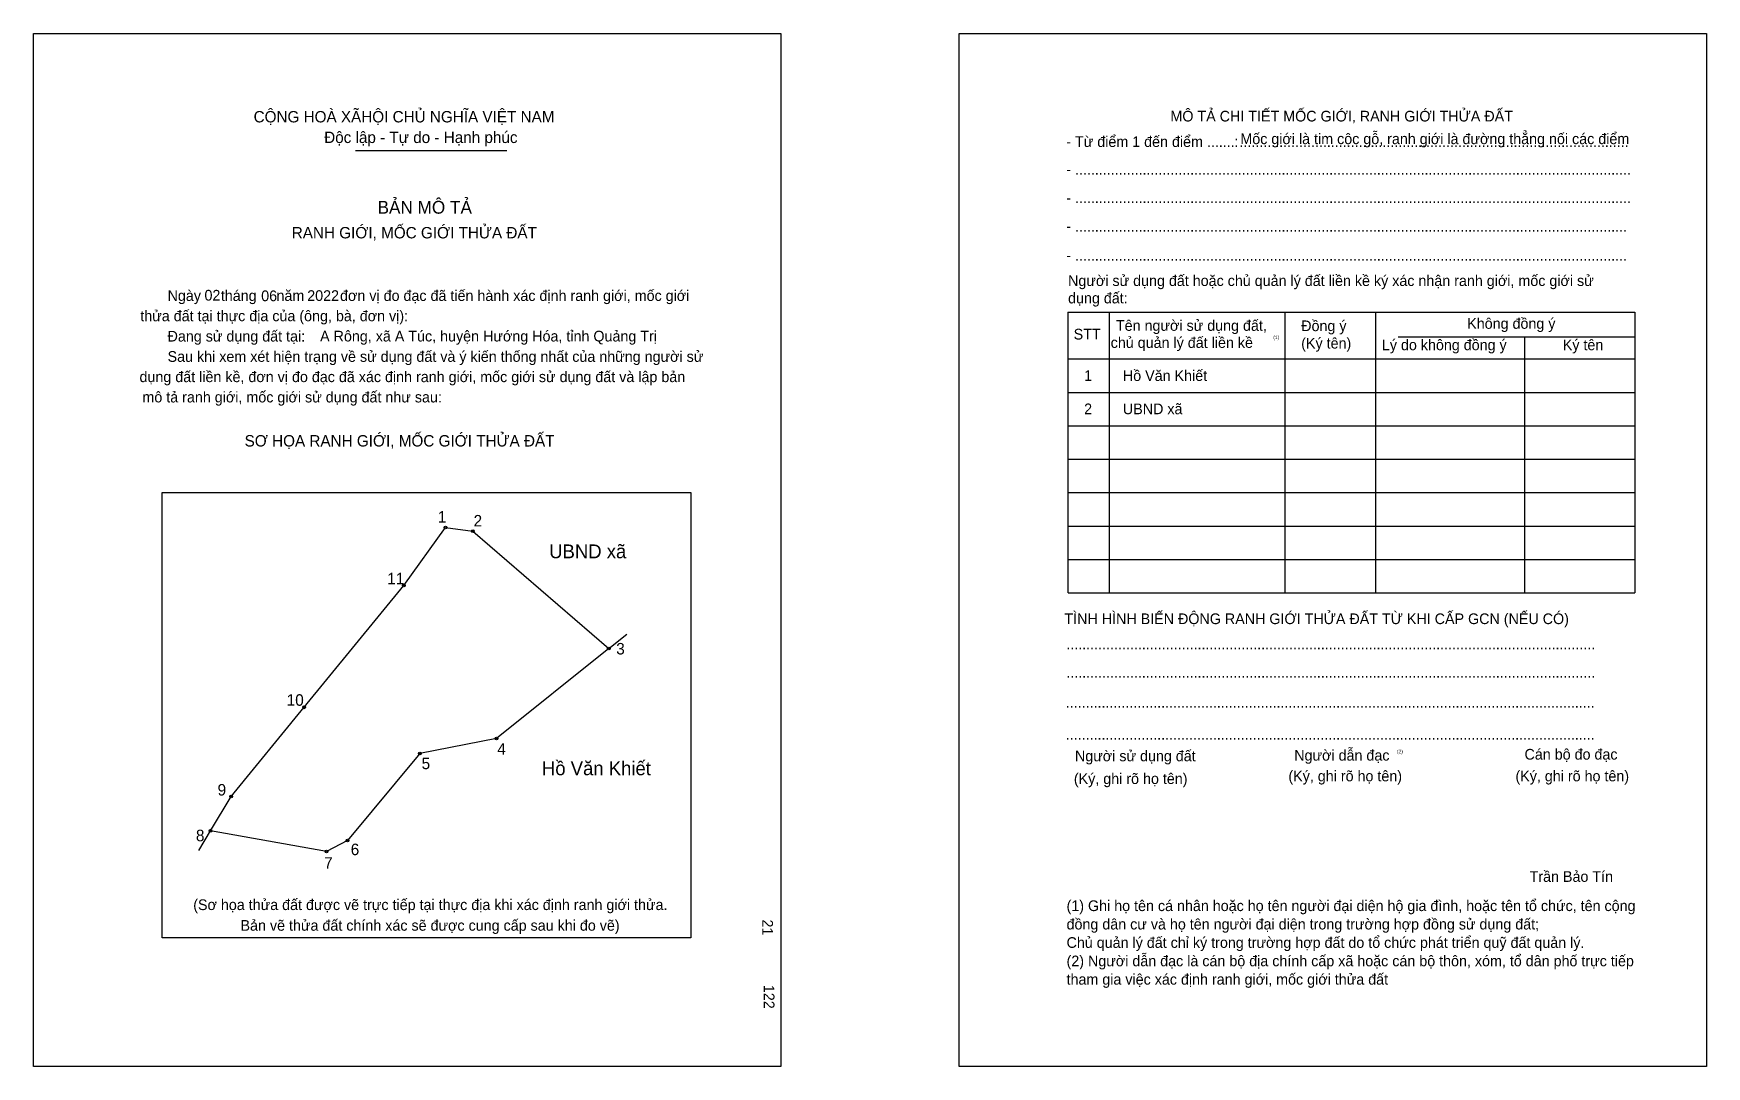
# Model space of a CAD drawing. Extents: x 546803 to 547310, y 1824784 to 1825097.
import ezdxf

# ---------------------------------------------------------------- set-up
doc = ezdxf.new("R2010")
doc.units = 0
for name, color, linetype in [('bmtKhungInTrang1', 7, 'Continuous'), ('bmtKhungInTrang2', 7, 'Continuous'), ('bmtNoiDung', 7, 'Continuous'), ('bmtTemplate', 7, 'Continuous'), ('CanhThua', 7, 'Continuous'), ('MocDinhThua', 7, 'Continuous'), ('RauThua', 7, 'Continuous'), ('SoHieuDinhThua', 7, 'Continuous'), ('TenChuLanCan', 7, 'Continuous')]:
    doc.layers.add(name, color=color, linetype=linetype)

msp = doc.modelspace()

# ---------------------------------------------------------------- linework, layer by layer
at = {"layer": 'bmtKhungInTrang1'}
msp.add_lwpolyline([(546803.2, 1825097.17), (547029.76, 1825097.17), (547029.76, 1824783.81), (546803.2, 1824783.81)], close=True, dxfattribs=at)
at = {"layer": 'bmtKhungInTrang2'}
msp.add_lwpolyline([(547083.78, 1825097.17), (547310.34, 1825097.17), (547310.34, 1824783.81), (547083.78, 1824783.81)], close=True, dxfattribs=at)
at = {"layer": 'bmtTemplate'}
for p, q in [((546900.83, 1825061.66), (546946.64, 1825061.66)), ((547129.23, 1825012.65), (547129.23, 1824927.46)), ((547182.53, 1825012.65), (547182.53, 1824927.46)), ((547209.95, 1825012.75), (547209.95, 1824927.46)), ((547288.65, 1825012.65), (547288.65, 1824927.46)), ((547216.9, 1825005.15), (547288.65, 1825005.15)), ((547116.81, 1824998.45), (547288.65, 1824998.45)), ((547116.81, 1824988.31), (547288.65, 1824988.31)), ((547116.81, 1824978.17), (547288.65, 1824978.17)), ((547116.81, 1824968.03), (547288.65, 1824968.03)), ((547116.81, 1824957.89), (547288.65, 1824957.89)), ((547116.81, 1824947.74), (547288.65, 1824947.74)), ((547116.81, 1824937.6), (547288.65, 1824937.6)), ((547116.81, 1824927.46), (547288.65, 1824927.46))]:
    msp.add_line(p, q, dxfattribs=at)
for points in [[(547116.7, 1825012.65), (547288.65, 1825012.65)], [(547116.7, 1825012.65), (547116.7, 1824927.46)], [(547255.2, 1825005.04), (547255.2, 1824927.46)]]:
    msp.add_lwpolyline(points, dxfattribs=at)
msp.add_lwpolyline([(546842.17, 1824822.84), (546842.17, 1824957.88), (547002.48, 1824957.88), (547002.48, 1824822.84)], close=True, dxfattribs=at)
at = {"layer": 'CanhThua'}
for p, q in [((546915.45, 1824929.7), (546928.06, 1824947.35)), ((546928.06, 1824947.35), (546936.4, 1824946.19)), ((546936.4, 1824946.19), (546977.6, 1824910.61)), ((546885.24, 1824892.78), (546915.45, 1824929.7)), ((546977.6, 1824910.61), (546943.54, 1824883.32)), ((546863.12, 1824865.75), (546885.24, 1824892.78)), ((546943.54, 1824883.32), (546920.32, 1824878.77)), ((546920.32, 1824878.77), (546898.41, 1824852.39)), ((546856.87, 1824855.35), (546863.12, 1824865.75)), ((546892.01, 1824849.03), (546856.87, 1824855.35)), ((546898.41, 1824852.39), (546892.01, 1824849.03))]:
    msp.add_line(p, q, dxfattribs=at)
at = {"layer": 'MocDinhThua'}
for centre in [(546928.06, 1824947.35), (546936.4, 1824946.19), (546915.45, 1824929.7), (546977.6, 1824910.61), (546885.24, 1824892.78), (546943.54, 1824883.32), (546920.32, 1824878.77), (546863.12, 1824865.75), (546856.87, 1824855.35), (546898.41, 1824852.39), (546892.01, 1824849.03)]:
    msp.add_circle(centre, 0.419, dxfattribs=at)
at = {"layer": 'RauThua'}
for p, q in [((546977.6, 1824910.61), (546983.04, 1824914.97)), ((546853.28, 1824849.37), (546856.87, 1824855.35))]:
    msp.add_line(p, q, dxfattribs=at)

# ---------------------------------------------------------------- texts
at = {"layer": 'bmtNoiDung'}
for s, height, p in [('02', 3.242, (546855.04, 1825016.14)), ('06', 3.242, (546872.23, 1825015.96)), ('2022', 3.242, (546886.18, 1825016.03)), ('A Rông, xã A Túc, huyện Hướng Hóa, tỉnh Quảng Trị', 3.2416, (546890.08, 1825003.74)), ('1', 3.24, (547121.68, 1824991.76)), ('Hồ Văn Khiết ', 3.2416, (547133.42, 1824991.76)), ('2', 3.24, (547121.68, 1824981.67)), ('UBND xã ', 3.242, (547133.42, 1824981.67))]:
    msp.add_text(s, height=height, dxfattribs=at).set_placement(p)
for s, p in [('21', (547024.11, 1824828.42)), ('122', (547024.57, 1824808.58))]:
    msp.add_text(s, height=3.242, rotation=270, dxfattribs=at).set_placement(p)
at = {"layer": 'bmtTemplate'}
for s, height, p in [('CỘNG HOÀ XÃHỘI CHỦ NGHĨA VIỆT NAM', 3.4577, (546869.93, 1825070.18)), ('MÔ TẢ CHI TIẾT MỐC GIỚI, RANH GIỚI THỬA ĐẤT', 3.2404, (547147.84, 1825070.46)), ('Độc lập - Tự do - Hạnh phúc', 3.4577, (546891.32, 1825063.93)), ('- Từ điểm 1 đến điểm .......', 3.2404, (547116.26, 1825062.73)), (':', 3.24, (547167.17, 1825062.73)), ('Mốc giới là tim cộc gỗ, ranh giới là đường thẳng nối các điểm', 3.2404, (547169.03, 1825063.59)), ('..................................................................................................', 3.2404, (547168.76, 1825062.73)), ('- ............................................................................................................................................', 3.2404, (547116.26, 1825054.33)), ('BẢN MÔ TẢ', 3.89, (546907.5, 1825042.5)), ('- ............................................................................................................................................', 3.2404, (547116.26, 1825045.71)), ('RANH GIỚI, MỐC GIỚI THỬA ĐẤT', 3.4577, (546881.49, 1825035)), ('- ...........................................................................................................................................', 3.2404, (547116.26, 1825037.09)), ('- ...........................................................................................................................................', 3.2404, (547116.26, 1825028.27)), ('Người sử dụng đất hoặc chủ quản lý đất liền kề ký xác nhận ranh giới, mốc giới sử', 3.2404, (547116.81, 1825020.56)), ('Ngày     tháng     năm         đơn vị đo đạc đã tiến hành xác định ranh giới, mốc giới ', 3.2416, (546843.85, 1825016.03)), ('dụng đất:', 3.24, (547116.81, 1825015.29)), ('thửa đất tại thực địa của (ông, bà, đơn vị):', 3.2416, (546835.58, 1825009.88)), ('Tên người sử dụng đất,', 3.2404, (547131.32, 1825006.97)), ('Đồng ý', 3.24, (547187.48, 1825006.87)), ('Không đồng ý', 3.2404, (547237.8, 1825007.58)), ('Đang sử dụng đất tại:', 3.2416, (546843.85, 1825003.72)), ('STT', 3.24, (547118.5, 1825004.34)), ('chủ quản lý đất liền kề', 3.2404, (547129.73, 1825001.79)), ('(1)', 1.081, (547179.02, 1825004.45)), ('(Ký tên)', 3.24, (547187.48, 1825001.6)), ('Lý do không đồng ý', 3.2404, (547211.93, 1825001.09)), ('Ký tên', 3.24, (547266.77, 1825001.09)), ('Sau khi xem xét hiện trạng về sử dụng đất và ý kiến thống nhất của những người sử ', 3.2416, (546843.85, 1824997.56)), ('dụng đất liền kề, đơn vị đo đạc đã xác định ranh giới, mốc giới sử dụng đất và lập bản', 3.2416, (546835.34, 1824991.41)), ('mô tả ranh giới, mốc giới sử dụng đất như sau:', 3.2416, (546836.23, 1824985.25)), ('SƠ HỌA RANH GIỚI, MỐC GIỚI THỬA ĐẤT', 3.4577, (546867.2, 1824971.88)), ('TÌNH HÌNH BIẾN ĐỘNG RANH GIỚI THỬA ĐẤT TỪ KHI CẤP GCN (NẾU CÓ)', 3.2404, (547115.71, 1824918.01)), ('.....................................................................................................................................', 3.24526, (547116.26, 1824910.38)), ('.....................................................................................................................................', 3.24526, (547116.26, 1824901.76)), ('.....................................................................................................................................', 3.24526, (547116.09, 1824892.63)), ('.....................................................................................................................................', 3.24526, (547116.09, 1824883)), ('Người sử dụng đất', 3.2404, (547118.9, 1824876.41)), ('Người dẫn đạc', 3.2404, (547185.36, 1824876.61)), ('(2)', 1.081, (547216.48, 1824878.84)), ('Cán bộ đo đạc', 3.2404, (547255.17, 1824876.91)), ('(Ký, ghi rõ họ tên)', 3.2404, (547118.57, 1824869.51)), ('(Ký, ghi rõ họ tên)', 3.2404, (547183.6, 1824870.32)), ('(Ký, ghi rõ họ tên)', 3.2404, (547252.42, 1824870.32)), ('Trần Bảo Tín', 3.2404, (547256.71, 1824839.83)), ('(Sơ họa thửa đất được vẽ trực tiếp tại thực địa khi xác định ranh giới thửa.', 3.2416, (546851.63, 1824831.28)), ('(1) Ghi họ tên cá nhân hoặc họ tên người đại diện hộ gia đình, hoặc tên tổ chức, tên cộng', 3.2404, (547116.35, 1824830.97)), ('Bản vẽ thửa đất chính xác sẽ được cung cấp sau khi đo vẽ)', 3.2416, (546865.96, 1824825.01)), ('đồng dân cư và họ tên người đại diện trong trường hợp đồng sử dụng đất;', 3.2404, (547116.35, 1824825.39)), ('Chủ quản lý đất chỉ ký trong trường hợp đất do tổ chức phát triển quỹ đất quản lý.', 3.2404, (547116.35, 1824819.81)), ('(2) Người dẫn đạc là cán bộ địa chính cấp xã hoặc cán bộ thôn, xóm, tổ dân phố trực tiếp', 3.2404, (547116.35, 1824814.23)), ('tham gia việc xác định ranh giới, mốc giới thửa đất', 3.2404, (547116.35, 1824808.65))]:
    msp.add_text(s, height=height, dxfattribs=at).set_placement(p)
at = {"layer": 'SoHieuDinhThua'}
for s, height, p in [('1', 3.49, (546925.77, 1824948.81)), ('2', 3.49, (546936.61, 1824947.62)), ('11', 3.493, (546910.41, 1824930.08)), ('3', 3.49, (546979.84, 1824908.8)), ('10', 3.493, (546879.94, 1824893.25)), ('4', 3.49, (546943.78, 1824878.4)), ('5', 3.49, (546920.85, 1824874.02)), ('9', 3.49, (546859.01, 1824866.01)), ('8', 3.49, (546852.44, 1824852.16)), ('6', 3.49, (546899.36, 1824847.93)), ('7', 3.49, (546891.29, 1824843.83))]:
    msp.add_text(s, height=height, dxfattribs=at).set_placement(p)
at = {"layer": 'TenChuLanCan'}
for s, p in [('UBND xã', (546959.53, 1824937.98)), ('Hồ Văn Khiết', (546957.32, 1824872.18))]:
    msp.add_text(s, height=4.192, dxfattribs=at).set_placement(p)

doc.saveas('drawing.dxf')
